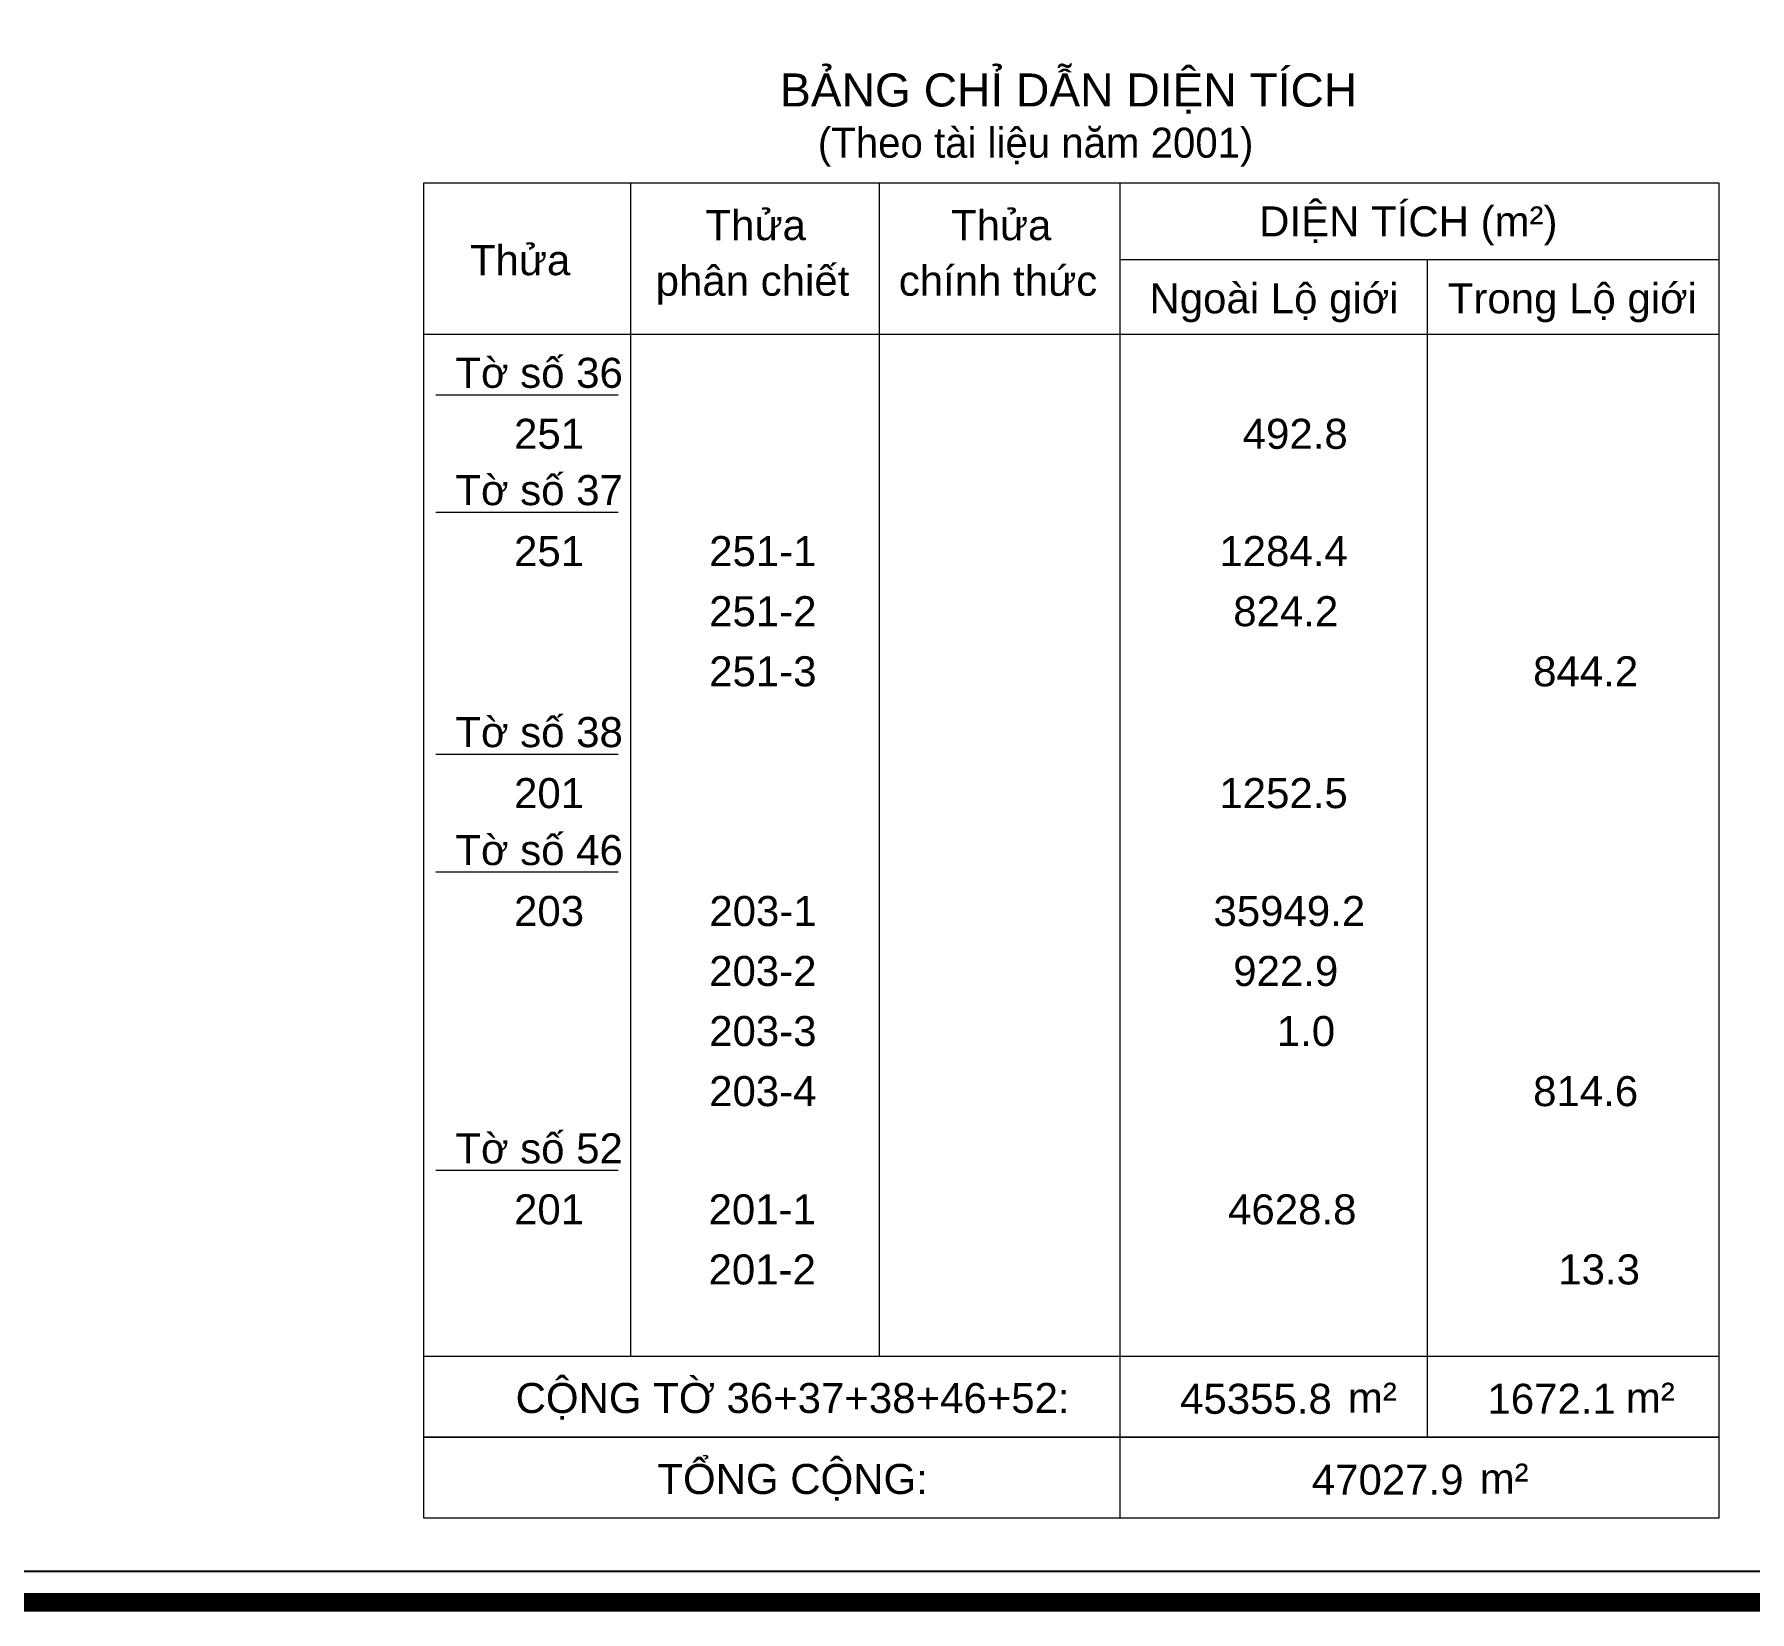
# Model space of a CAD drawing. Header units: metres. Extents: x 598397 to 599208, y 1190829 to 1191387.
# Drawn here: x 598790.9 to 598905.1, y 1190829.2 to 1190934.2 of the extents above; entities that cross this region are included whole.
import ezdxf
from ezdxf.enums import TextEntityAlignment as Align

# ---------------------------------------------------------------- set-up
doc = ezdxf.new("R2010")
doc.units = ezdxf.units.M
doc.header["$MEASUREMENT"] = 0
doc.layers.add('GHICHU', color=7, linetype='Continuous', lineweight=13)
doc.layers.add('KHUNG', color=7, linetype='Continuous')
doc.styles.add('VAPTIMN', font='VAVON__0.TTF')
doc.styles.add('VHELVEB', font='VHELVEB0_0.TTF')
doc.styles.add('VHELVEN', font='VHELVEN0_0.TTF')

msp = doc.modelspace()

# ---------------------------------------------------------------- linework, layer by layer
at = {"layer": 'GHICHU', "color": 7, "linetype": 'Continuous'}
for p, q in [((598830.6, 1190924.36), (598830.6, 1190846.24)), ((598847.16, 1190924.36), (598847.16, 1190846.24)), ((598863.18, 1190924.36), (598863.18, 1190840.86)), ((598863.18, 1190924.36), (598863.18, 1190840.86)), ((598863.18, 1190924.36), (598863.18, 1190835.47)), ((598863.18, 1190919.25), (598903.03, 1190919.25)), ((598883.63, 1190919.25), (598883.63, 1190840.86)), ((598816.84, 1190914.29), (598903.03, 1190914.29))]:
    msp.add_line(p, q, dxfattribs=at)
at = {"layer": 'GHICHU', "ltscale": 0.2}
for p, q in [((598817.65, 1190910.25), (598829.77, 1190910.25)), ((598817.65, 1190902.44), (598829.77, 1190902.44)), ((598817.65, 1190886.33), (598829.77, 1190886.33)), ((598817.65, 1190878.48), (598829.77, 1190878.48)), ((598817.65, 1190858.62), (598829.77, 1190858.62))]:
    msp.add_line(p, q, dxfattribs=at)
at = {"layer": 'GHICHU', "color": 7, "linetype": 'Continuous'}
for points in [[(598816.84, 1190840.86), (598816.84, 1190924.36), (598903.03, 1190924.36), (598903.03, 1190835.47)], [(598903.03, 1190840.86), (598816.84, 1190840.86), (598816.84, 1190846.24), (598903.03, 1190846.24)], [(598903.03, 1190835.47), (598816.84, 1190835.47), (598816.84, 1190840.86), (598903.03, 1190840.86)]]:
    msp.add_lwpolyline(points, dxfattribs=at)
at = {"layer": 'KHUNG', "color": 7, "const_width": 1.25}
msp.add_lwpolyline([(599206.99, 1190829.86), (599206.99, 1191386.61), (598397.56, 1191386.61), (598397.56, 1190829.86)], close=True, dxfattribs=at)
at = {"layer": 'KHUNG', "flags": 128}
msp.add_lwpolyline([(599204.92, 1190831.94), (599204.92, 1191384.54), (598399.64, 1191384.54), (598399.64, 1190831.94), (599204.92, 1190831.94)], dxfattribs=at)

# ---------------------------------------------------------------- texts
at = {"layer": 'GHICHU', "color": 7, "linetype": 'Continuous', "style": 'VHELVEB'}
msp.add_text('BAÛNG CHÆ DAÃN DIEÄN TÍCH', height=2.2, dxfattribs=at).set_placement((598859.76, 1190929.44), align=Align.CENTER)
at = {"layer": 'GHICHU', "color": 7}
for s, style, p in [('(Theo taøi lieäu naêm 2001)', 'VAPTIMN', (598843.07, 1190926.03)), ('DIEÄN TÍCH (m²)', 'VHELVEN', (598872.44, 1190920.79)), ('Thöûa', 'VHELVEN', (598835.59, 1190920.54)), ('Thöûa', 'VHELVEN', (598851.93, 1190920.54)), ('Thöûa', 'VHELVEN', (598819.91, 1190918.21))]:
    msp.add_text(s, height=2, dxfattribs=dict(at, style=style)).set_placement(p)
at = {"layer": 'GHICHU', "color": 7, "style": 'VHELVEN'}
for s, p in [('phaân chieát', (598838.72, 1190916.84)), ('chính thöùc', (598855.06, 1190916.84))]:
    msp.add_text(s, height=2, dxfattribs=at).set_placement(p, align=Align.CENTER)
for s, p in [('Ngoaøi Loä giôùi', (598873.43, 1190916.44)), ('Trong Loä giôùi', (598893.29, 1190916.44))]:
    msp.add_text(s, height=2, dxfattribs=at).set_placement(p, align=Align.MIDDLE)
at = {"layer": 'GHICHU', "style": 'VHELVEN'}
for s, p in [('Tôø soá 36', (598830.09, 1190910.71)), ('Tôø soá 37', (598830.09, 1190902.9)), ('Tôø soá 38', (598830.09, 1190886.79)), ('Tôø soá 46', (598830.09, 1190878.94)), ('Tôø soá 52', (598830.09, 1190859.08))]:
    msp.add_text(s, height=2, dxfattribs=at).set_placement(p, align=Align.RIGHT)
at = {"layer": 'GHICHU', "color": 2, "style": 'VHELVEN'}
for s, p in [('251', (598827.51, 1190906.65)), ('492.8', (598878.34, 1190906.65)), ('251', (598827.51, 1190898.84)), ('251-1', (598842.98, 1190898.84)), ('1284.4', (598878.34, 1190898.84)), ('201', (598827.51, 1190882.73)), ('1252.5', (598878.34, 1190882.73)), ('203', (598827.51, 1190874.88)), ('203-1', (598842.99, 1190874.88)), ('35949.2', (598879.5, 1190874.88)), ('201', (598827.51, 1190855.02)), ('201-1', (598842.94, 1190855.02)), ('4628.8', (598878.92, 1190855.02)), ('201-2', (598842.94, 1190851.02)), ('13.3', (598897.79, 1190851.02))]:
    msp.add_text(s, height=2, dxfattribs=at).set_placement(p, align=Align.RIGHT)
at = {"layer": 'GHICHU', "color": 3, "style": 'VHELVEN'}
for s, p in [('251-2', (598842.98, 1190894.84)), ('824.2', (598877.71, 1190894.84)), ('251-3', (598842.98, 1190890.84)), ('844.2', (598897.67, 1190890.84)), ('203-2', (598842.98, 1190870.89)), ('922.9', (598877.71, 1190870.89)), ('203-3', (598842.98, 1190866.89)), ('1.0', (598877.5, 1190866.89)), ('203-4', (598842.98, 1190862.89)), ('814.6', (598897.67, 1190862.89))]:
    msp.add_text(s, height=2, dxfattribs=at).set_placement(p, align=Align.RIGHT)
at = {"layer": 'GHICHU', "color": 0, "linetype": 'Continuous', "style": 'VHELVEB'}
for s, p in [('COÄNG TÔØ 36+37+38+46+52:', (598841.39, 1190843.46)), ('45355.8', (598872.23, 1190843.41)), ('1672.1', (598891.91, 1190843.41)), ('TOÅNG COÄNG:', (598841.39, 1190838.07)), ('47027.9', (598881, 1190838.02))]:
    msp.add_text(s, height=2, dxfattribs=at).set_placement(p, align=Align.MIDDLE_CENTER)
for p in [(598878.35, 1190842.48), (598896.85, 1190842.48), (598887.12, 1190837.1)]:
    msp.add_text('m²', height=2, dxfattribs=at).set_placement(p)

doc.saveas('drawing.dxf')
